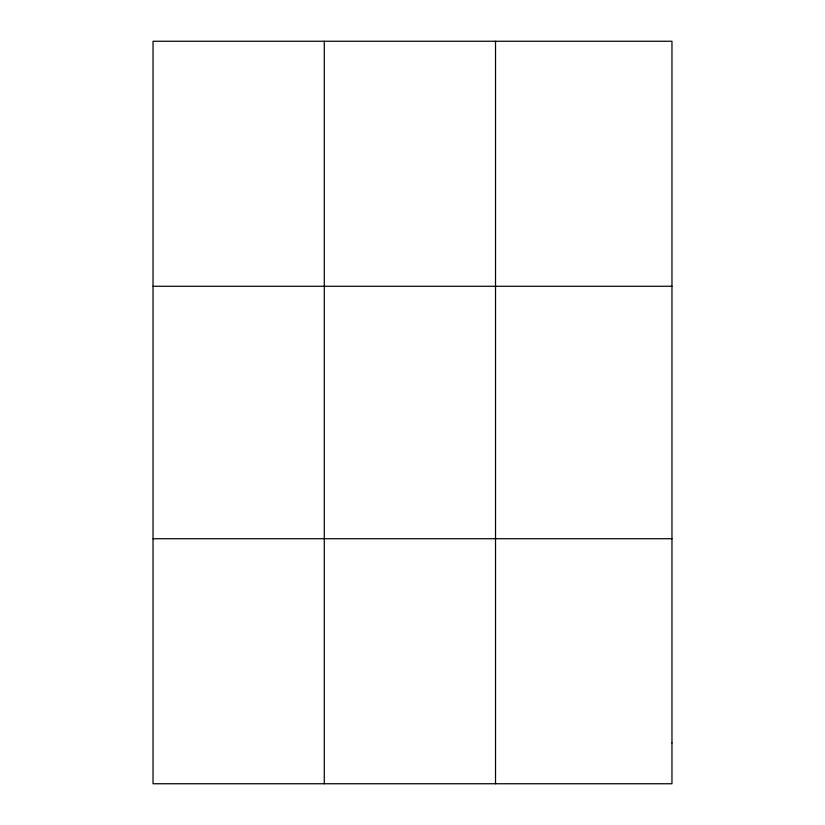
<?xml version="1.0" encoding="UTF-8"?>
<svg xmlns="http://www.w3.org/2000/svg" width="825" height="825" viewBox="0 0 825 825"><rect width="100%" height="100%" fill="white"/><g stroke="black" fill="none" stroke-linecap="round" stroke-linejoin="round"><path stroke-width="1.24" d="M324.287 783.75L324.287 41.25M495.526 783.75L495.526 41.25M153.037 286.275L671.962 286.275M153.037 538.725L671.962 538.725M671.962 742.913L671.962 783.75L153.037 783.75L153.037 41.25L671.962 41.25L671.962 742.913"/></g></svg>
